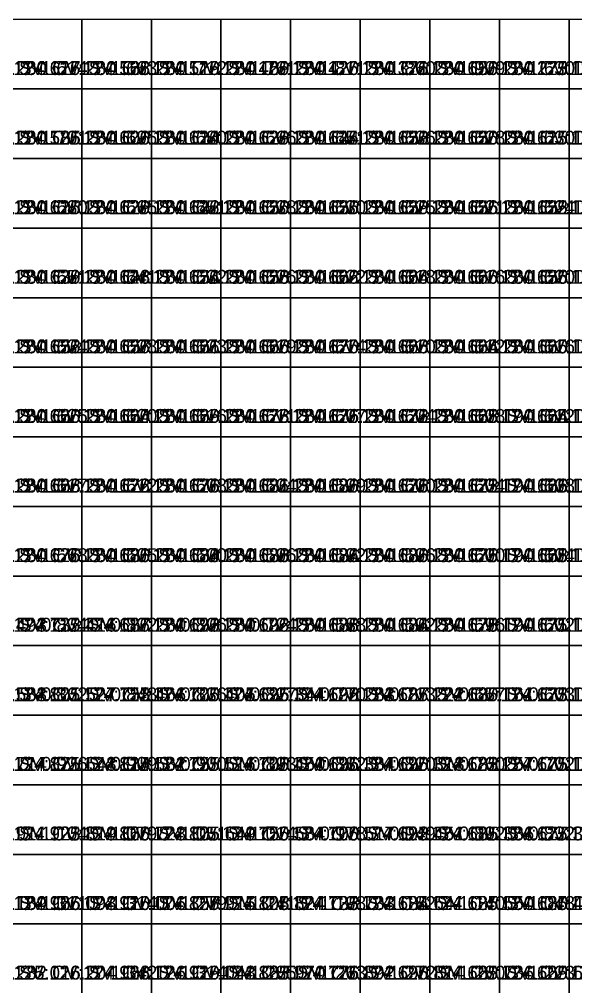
# Model space of a CAD drawing. Header units: metres. Extents: x 287857 to 287981, y 62957 to 63018.
# Drawn here: x 287920.03 to 287928.02, y 63003.93 to 63017.83 of the extents above; entities that cross this region are included whole.
import ezdxf

# ---------------------------------------------------------------- set-up
doc = ezdxf.new("R2010")
doc.units = ezdxf.units.M
doc.layers.add('CORR-CUT', color=7, linetype='Continuous', true_color=0x3b82f6)
doc.layers.add('CORR-DIFF-TXT', color=7, linetype='Continuous', true_color=0xffffff)

msp = doc.modelspace()

# ---------------------------------------------------------------- linework, layer by layer
at = {"layer": 'CORR-CUT'}
for points in [[(287919.925, 63016.831, 126.28), (287920.925, 63016.831, 126.28), (287920.925, 63017.831, 126.28), (287919.925, 63017.831, 126.28), (287919.925, 63016.831, 126.28)], [(287920.925, 63016.831, 126.28), (287921.925, 63016.831, 126.28), (287921.925, 63017.831, 126.28), (287920.925, 63017.831, 126.28), (287920.925, 63016.831, 126.28)], [(287921.925, 63016.831, 126.28), (287922.925, 63016.831, 126.28), (287922.925, 63017.831, 126.28), (287921.925, 63017.831, 126.28), (287921.925, 63016.831, 126.28)], [(287922.925, 63016.831, 126.28), (287923.925, 63016.831, 126.28), (287923.925, 63017.831, 126.28), (287922.925, 63017.831, 126.28), (287922.925, 63016.831, 126.28)], [(287923.925, 63016.831, 126.28), (287924.925, 63016.831, 126.28), (287924.925, 63017.831, 126.28), (287923.925, 63017.831, 126.28), (287923.925, 63016.831, 126.28)], [(287924.925, 63016.831, 126.28), (287925.925, 63016.831, 126.28), (287925.925, 63017.831, 126.28), (287924.925, 63017.831, 126.28), (287924.925, 63016.831, 126.28)], [(287925.925, 63016.831, 126.28), (287926.925, 63016.831, 126.28), (287926.925, 63017.831, 126.28), (287925.925, 63017.831, 126.28), (287925.925, 63016.831, 126.28)], [(287926.925, 63016.831, 125.19), (287927.925, 63016.831, 125.19), (287927.925, 63017.831, 125.19), (287926.925, 63017.831, 125.19), (287926.925, 63016.831, 125.19)], [(287927.925, 63016.831, 125.19), (287928.925, 63016.831, 125.19), (287928.925, 63017.831, 125.19), (287927.925, 63017.831, 125.19), (287927.925, 63016.831, 125.19)], [(287919.925, 63015.831, 126.28), (287920.925, 63015.831, 126.28), (287920.925, 63016.831, 126.28), (287919.925, 63016.831, 126.28), (287919.925, 63015.831, 126.28)], [(287920.925, 63015.831, 126.28), (287921.925, 63015.831, 126.28), (287921.925, 63016.831, 126.28), (287920.925, 63016.831, 126.28), (287920.925, 63015.831, 126.28)], [(287921.925, 63015.831, 126.28), (287922.925, 63015.831, 126.28), (287922.925, 63016.831, 126.28), (287921.925, 63016.831, 126.28), (287921.925, 63015.831, 126.28)], [(287922.925, 63015.831, 126.28), (287923.925, 63015.831, 126.28), (287923.925, 63016.831, 126.28), (287922.925, 63016.831, 126.28), (287922.925, 63015.831, 126.28)], [(287923.925, 63015.831, 126.28), (287924.925, 63015.831, 126.28), (287924.925, 63016.831, 126.28), (287923.925, 63016.831, 126.28), (287923.925, 63015.831, 126.28)], [(287924.925, 63015.831, 126.28), (287925.925, 63015.831, 126.28), (287925.925, 63016.831, 126.28), (287924.925, 63016.831, 126.28), (287924.925, 63015.831, 126.28)], [(287925.925, 63015.831, 126.28), (287926.925, 63015.831, 126.28), (287926.925, 63016.831, 126.28), (287925.925, 63016.831, 126.28), (287925.925, 63015.831, 126.28)], [(287926.925, 63015.831, 125.19), (287927.925, 63015.831, 125.19), (287927.925, 63016.831, 125.19), (287926.925, 63016.831, 125.19), (287926.925, 63015.831, 125.19)], [(287927.925, 63015.831, 125.19), (287928.925, 63015.831, 125.19), (287928.925, 63016.831, 125.19), (287927.925, 63016.831, 125.19), (287927.925, 63015.831, 125.19)], [(287919.925, 63014.831, 126.28), (287920.925, 63014.831, 126.28), (287920.925, 63015.831, 126.28), (287919.925, 63015.831, 126.28), (287919.925, 63014.831, 126.28)], [(287920.925, 63014.831, 126.28), (287921.925, 63014.831, 126.28), (287921.925, 63015.831, 126.28), (287920.925, 63015.831, 126.28), (287920.925, 63014.831, 126.28)], [(287921.925, 63014.831, 126.28), (287922.925, 63014.831, 126.28), (287922.925, 63015.831, 126.28), (287921.925, 63015.831, 126.28), (287921.925, 63014.831, 126.28)], [(287922.925, 63014.831, 126.28), (287923.925, 63014.831, 126.28), (287923.925, 63015.831, 126.28), (287922.925, 63015.831, 126.28), (287922.925, 63014.831, 126.28)], [(287923.925, 63014.831, 126.28), (287924.925, 63014.831, 126.28), (287924.925, 63015.831, 126.28), (287923.925, 63015.831, 126.28), (287923.925, 63014.831, 126.28)], [(287924.925, 63014.831, 126.28), (287925.925, 63014.831, 126.28), (287925.925, 63015.831, 126.28), (287924.925, 63015.831, 126.28), (287924.925, 63014.831, 126.28)], [(287925.925, 63014.831, 126.28), (287926.925, 63014.831, 126.28), (287926.925, 63015.831, 126.28), (287925.925, 63015.831, 126.28), (287925.925, 63014.831, 126.28)], [(287926.925, 63014.831, 125.19), (287927.925, 63014.831, 125.19), (287927.925, 63015.831, 125.19), (287926.925, 63015.831, 125.19), (287926.925, 63014.831, 125.19)], [(287927.925, 63014.831, 125.19), (287928.925, 63014.831, 125.19), (287928.925, 63015.831, 125.19), (287927.925, 63015.831, 125.19), (287927.925, 63014.831, 125.19)], [(287919.925, 63013.831, 126.28), (287920.925, 63013.831, 126.28), (287920.925, 63014.831, 126.28), (287919.925, 63014.831, 126.28), (287919.925, 63013.831, 126.28)], [(287920.925, 63013.831, 126.28), (287921.925, 63013.831, 126.28), (287921.925, 63014.831, 126.28), (287920.925, 63014.831, 126.28), (287920.925, 63013.831, 126.28)], [(287921.925, 63013.831, 126.28), (287922.925, 63013.831, 126.28), (287922.925, 63014.831, 126.28), (287921.925, 63014.831, 126.28), (287921.925, 63013.831, 126.28)], [(287922.925, 63013.831, 126.28), (287923.925, 63013.831, 126.28), (287923.925, 63014.831, 126.28), (287922.925, 63014.831, 126.28), (287922.925, 63013.831, 126.28)], [(287923.925, 63013.831, 126.28), (287924.925, 63013.831, 126.28), (287924.925, 63014.831, 126.28), (287923.925, 63014.831, 126.28), (287923.925, 63013.831, 126.28)], [(287924.925, 63013.831, 126.28), (287925.925, 63013.831, 126.28), (287925.925, 63014.831, 126.28), (287924.925, 63014.831, 126.28), (287924.925, 63013.831, 126.28)], [(287925.925, 63013.831, 126.28), (287926.925, 63013.831, 126.28), (287926.925, 63014.831, 126.28), (287925.925, 63014.831, 126.28), (287925.925, 63013.831, 126.28)], [(287926.925, 63013.831, 125.19), (287927.925, 63013.831, 125.19), (287927.925, 63014.831, 125.19), (287926.925, 63014.831, 125.19), (287926.925, 63013.831, 125.19)], [(287927.925, 63013.831, 125.19), (287928.925, 63013.831, 125.19), (287928.925, 63014.831, 125.19), (287927.925, 63014.831, 125.19), (287927.925, 63013.831, 125.19)], [(287919.925, 63012.831, 126.28), (287920.925, 63012.831, 126.28), (287920.925, 63013.831, 126.28), (287919.925, 63013.831, 126.28), (287919.925, 63012.831, 126.28)], [(287920.925, 63012.831, 126.28), (287921.925, 63012.831, 126.28), (287921.925, 63013.831, 126.28), (287920.925, 63013.831, 126.28), (287920.925, 63012.831, 126.28)], [(287921.925, 63012.831, 126.28), (287922.925, 63012.831, 126.28), (287922.925, 63013.831, 126.28), (287921.925, 63013.831, 126.28), (287921.925, 63012.831, 126.28)], [(287922.925, 63012.831, 126.28), (287923.925, 63012.831, 126.28), (287923.925, 63013.831, 126.28), (287922.925, 63013.831, 126.28), (287922.925, 63012.831, 126.28)], [(287923.925, 63012.831, 126.28), (287924.925, 63012.831, 126.28), (287924.925, 63013.831, 126.28), (287923.925, 63013.831, 126.28), (287923.925, 63012.831, 126.28)], [(287924.925, 63012.831, 126.28), (287925.925, 63012.831, 126.28), (287925.925, 63013.831, 126.28), (287924.925, 63013.831, 126.28), (287924.925, 63012.831, 126.28)], [(287925.925, 63012.831, 126.28), (287926.925, 63012.831, 126.28), (287926.925, 63013.831, 126.28), (287925.925, 63013.831, 126.28), (287925.925, 63012.831, 126.28)], [(287926.925, 63012.831, 125.19), (287927.925, 63012.831, 125.19), (287927.925, 63013.831, 125.19), (287926.925, 63013.831, 125.19), (287926.925, 63012.831, 125.19)], [(287927.925, 63012.831, 125.19), (287928.925, 63012.831, 125.19), (287928.925, 63013.831, 125.19), (287927.925, 63013.831, 125.19), (287927.925, 63012.831, 125.19)], [(287919.925, 63011.831, 126.28), (287920.925, 63011.831, 126.28), (287920.925, 63012.831, 126.28), (287919.925, 63012.831, 126.28), (287919.925, 63011.831, 126.28)], [(287920.925, 63011.831, 126.28), (287921.925, 63011.831, 126.28), (287921.925, 63012.831, 126.28), (287920.925, 63012.831, 126.28), (287920.925, 63011.831, 126.28)], [(287921.925, 63011.831, 126.28), (287922.925, 63011.831, 126.28), (287922.925, 63012.831, 126.28), (287921.925, 63012.831, 126.28), (287921.925, 63011.831, 126.28)], [(287922.925, 63011.831, 126.28), (287923.925, 63011.831, 126.28), (287923.925, 63012.831, 126.28), (287922.925, 63012.831, 126.28), (287922.925, 63011.831, 126.28)], [(287923.925, 63011.831, 126.28), (287924.925, 63011.831, 126.28), (287924.925, 63012.831, 126.28), (287923.925, 63012.831, 126.28), (287923.925, 63011.831, 126.28)], [(287924.925, 63011.831, 126.28), (287925.925, 63011.831, 126.28), (287925.925, 63012.831, 126.28), (287924.925, 63012.831, 126.28), (287924.925, 63011.831, 126.28)], [(287925.925, 63011.831, 125.19), (287926.925, 63011.831, 125.19), (287926.925, 63012.831, 125.19), (287925.925, 63012.831, 125.19), (287925.925, 63011.831, 125.19)], [(287926.925, 63011.831, 125.19), (287927.925, 63011.831, 125.19), (287927.925, 63012.831, 125.19), (287926.925, 63012.831, 125.19), (287926.925, 63011.831, 125.19)], [(287927.925, 63011.831, 125.19), (287928.925, 63011.831, 125.19), (287928.925, 63012.831, 125.19), (287927.925, 63012.831, 125.19), (287927.925, 63011.831, 125.19)], [(287919.925, 63010.831, 126.28), (287920.925, 63010.831, 126.28), (287920.925, 63011.831, 126.28), (287919.925, 63011.831, 126.28), (287919.925, 63010.831, 126.28)], [(287920.925, 63010.831, 126.28), (287921.925, 63010.831, 126.28), (287921.925, 63011.831, 126.28), (287920.925, 63011.831, 126.28), (287920.925, 63010.831, 126.28)], [(287921.925, 63010.831, 126.28), (287922.925, 63010.831, 126.28), (287922.925, 63011.831, 126.28), (287921.925, 63011.831, 126.28), (287921.925, 63010.831, 126.28)], [(287922.925, 63010.831, 126.28), (287923.925, 63010.831, 126.28), (287923.925, 63011.831, 126.28), (287922.925, 63011.831, 126.28), (287922.925, 63010.831, 126.28)], [(287923.925, 63010.831, 126.28), (287924.925, 63010.831, 126.28), (287924.925, 63011.831, 126.28), (287923.925, 63011.831, 126.28), (287923.925, 63010.831, 126.28)], [(287924.925, 63010.831, 126.28), (287925.925, 63010.831, 126.28), (287925.925, 63011.831, 126.28), (287924.925, 63011.831, 126.28), (287924.925, 63010.831, 126.28)], [(287925.925, 63010.831, 125.19), (287926.925, 63010.831, 125.19), (287926.925, 63011.831, 125.19), (287925.925, 63011.831, 125.19), (287925.925, 63010.831, 125.19)], [(287926.925, 63010.831, 125.19), (287927.925, 63010.831, 125.19), (287927.925, 63011.831, 125.19), (287926.925, 63011.831, 125.19), (287926.925, 63010.831, 125.19)], [(287927.925, 63010.831, 125.19), (287928.925, 63010.831, 125.19), (287928.925, 63011.831, 125.19), (287927.925, 63011.831, 125.19), (287927.925, 63010.831, 125.19)], [(287919.925, 63009.831, 126.28), (287920.925, 63009.831, 126.28), (287920.925, 63010.831, 126.28), (287919.925, 63010.831, 126.28), (287919.925, 63009.831, 126.28)], [(287920.925, 63009.831, 126.28), (287921.925, 63009.831, 126.28), (287921.925, 63010.831, 126.28), (287920.925, 63010.831, 126.28), (287920.925, 63009.831, 126.28)], [(287921.925, 63009.831, 126.28), (287922.925, 63009.831, 126.28), (287922.925, 63010.831, 126.28), (287921.925, 63010.831, 126.28), (287921.925, 63009.831, 126.28)], [(287922.925, 63009.831, 126.28), (287923.925, 63009.831, 126.28), (287923.925, 63010.831, 126.28), (287922.925, 63010.831, 126.28), (287922.925, 63009.831, 126.28)], [(287923.925, 63009.831, 126.28), (287924.925, 63009.831, 126.28), (287924.925, 63010.831, 126.28), (287923.925, 63010.831, 126.28), (287923.925, 63009.831, 126.28)], [(287924.925, 63009.831, 126.28), (287925.925, 63009.831, 126.28), (287925.925, 63010.831, 126.28), (287924.925, 63010.831, 126.28), (287924.925, 63009.831, 126.28)], [(287925.925, 63009.831, 125.19), (287926.925, 63009.831, 125.19), (287926.925, 63010.831, 125.19), (287925.925, 63010.831, 125.19), (287925.925, 63009.831, 125.19)], [(287926.925, 63009.831, 125.19), (287927.925, 63009.831, 125.19), (287927.925, 63010.831, 125.19), (287926.925, 63010.831, 125.19), (287926.925, 63009.831, 125.19)], [(287927.925, 63009.831, 125.19), (287928.925, 63009.831, 125.19), (287928.925, 63010.831, 125.19), (287927.925, 63010.831, 125.19), (287927.925, 63009.831, 125.19)], [(287919.925, 63008.831, 125.416), (287920.925, 63008.831, 125.416), (287920.925, 63009.831, 125.416), (287919.925, 63009.831, 125.416), (287919.925, 63008.831, 125.416)], [(287920.925, 63008.831, 126.28), (287921.925, 63008.831, 126.28), (287921.925, 63009.831, 126.28), (287920.925, 63009.831, 126.28), (287920.925, 63008.831, 126.28)], [(287921.925, 63008.831, 126.28), (287922.925, 63008.831, 126.28), (287922.925, 63009.831, 126.28), (287921.925, 63009.831, 126.28), (287921.925, 63008.831, 126.28)], [(287922.925, 63008.831, 126.28), (287923.925, 63008.831, 126.28), (287923.925, 63009.831, 126.28), (287922.925, 63009.831, 126.28), (287922.925, 63008.831, 126.28)], [(287923.925, 63008.831, 126.28), (287924.925, 63008.831, 126.28), (287924.925, 63009.831, 126.28), (287923.925, 63009.831, 126.28), (287923.925, 63008.831, 126.28)], [(287924.925, 63008.831, 126.28), (287925.925, 63008.831, 126.28), (287925.925, 63009.831, 126.28), (287924.925, 63009.831, 126.28), (287924.925, 63008.831, 126.28)], [(287925.925, 63008.831, 125.19), (287926.925, 63008.831, 125.19), (287926.925, 63009.831, 125.19), (287925.925, 63009.831, 125.19), (287925.925, 63008.831, 125.19)], [(287926.925, 63008.831, 125.19), (287927.925, 63008.831, 125.19), (287927.925, 63009.831, 125.19), (287926.925, 63009.831, 125.19), (287926.925, 63008.831, 125.19)], [(287927.925, 63008.831, 125.19), (287928.925, 63008.831, 125.19), (287928.925, 63009.831, 125.19), (287927.925, 63009.831, 125.19), (287927.925, 63008.831, 125.19)], [(287919.925, 63007.831, 125.527), (287920.925, 63007.831, 125.527), (287920.925, 63008.831, 125.527), (287919.925, 63008.831, 125.527), (287919.925, 63007.831, 125.527)], [(287920.925, 63007.831, 125.466), (287921.925, 63007.831, 125.466), (287921.925, 63008.831, 125.466), (287920.925, 63008.831, 125.466), (287920.925, 63007.831, 125.466)], [(287921.925, 63007.831, 125.405), (287922.925, 63007.831, 125.405), (287922.925, 63008.831, 125.405), (287921.925, 63008.831, 125.405), (287921.925, 63007.831, 125.405)], [(287922.925, 63007.831, 125.344), (287923.925, 63007.831, 125.344), (287923.925, 63008.831, 125.344), (287922.925, 63008.831, 125.344), (287922.925, 63007.831, 125.344)], [(287923.925, 63007.831, 125.283), (287924.925, 63007.831, 125.283), (287924.925, 63008.831, 125.283), (287923.925, 63008.831, 125.283), (287923.925, 63007.831, 125.283)], [(287924.925, 63007.831, 125.222), (287925.925, 63007.831, 125.222), (287925.925, 63008.831, 125.222), (287924.925, 63008.831, 125.222), (287924.925, 63007.831, 125.222)], [(287925.925, 63007.831, 125.161), (287926.925, 63007.831, 125.161), (287926.925, 63008.831, 125.161), (287925.925, 63008.831, 125.161), (287925.925, 63007.831, 125.161)], [(287926.925, 63007.831, 125.1), (287927.925, 63007.831, 125.1), (287927.925, 63008.831, 125.1), (287926.925, 63008.831, 125.1), (287926.925, 63007.831, 125.1)], [(287927.925, 63007.831, 125.039), (287928.925, 63007.831, 125.039), (287928.925, 63008.831, 125.039), (287927.925, 63008.831, 125.039), (287927.925, 63007.831, 125.039)], [(287919.925, 63006.831, 125.648), (287920.925, 63006.831, 125.648), (287920.925, 63007.831, 125.648), (287919.925, 63007.831, 125.648), (287919.925, 63006.831, 125.648)], [(287920.925, 63006.831, 125.582), (287921.925, 63006.831, 125.582), (287921.925, 63007.831, 125.582), (287920.925, 63007.831, 125.582), (287920.925, 63006.831, 125.582)], [(287921.925, 63006.831, 125.516), (287922.925, 63006.831, 125.516), (287922.925, 63007.831, 125.516), (287921.925, 63007.831, 125.516), (287921.925, 63006.831, 125.516)], [(287922.925, 63006.831, 125.45), (287923.925, 63006.831, 125.45), (287923.925, 63007.831, 125.45), (287922.925, 63007.831, 125.45), (287922.925, 63006.831, 125.45)], [(287923.925, 63006.831, 125.384), (287924.925, 63006.831, 125.384), (287924.925, 63007.831, 125.384), (287923.925, 63007.831, 125.384), (287923.925, 63006.831, 125.384)], [(287924.925, 63006.831, 125.318), (287925.925, 63006.831, 125.318), (287925.925, 63007.831, 125.318), (287924.925, 63007.831, 125.318), (287924.925, 63006.831, 125.318)], [(287925.925, 63006.831, 125.257), (287926.925, 63006.831, 125.257), (287926.925, 63007.831, 125.257), (287925.925, 63007.831, 125.257), (287925.925, 63006.831, 125.257)], [(287926.925, 63006.831, 125.196), (287927.925, 63006.831, 125.196), (287927.925, 63007.831, 125.196), (287926.925, 63007.831, 125.196), (287926.925, 63006.831, 125.196)], [(287927.925, 63006.831, 125.135), (287928.925, 63006.831, 125.135), (287928.925, 63007.831, 125.135), (287927.925, 63007.831, 125.135), (287927.925, 63006.831, 125.135)], [(287919.925, 63005.831, 125.819), (287920.925, 63005.831, 125.819), (287920.925, 63006.831, 125.819), (287919.925, 63006.831, 125.819), (287919.925, 63005.831, 125.819)], [(287920.925, 63005.831, 125.728), (287921.925, 63005.831, 125.728), (287921.925, 63006.831, 125.728), (287920.925, 63006.831, 125.728), (287920.925, 63005.831, 125.728)], [(287921.925, 63005.831, 125.649), (287922.925, 63005.831, 125.649), (287922.925, 63006.831, 125.649), (287921.925, 63006.831, 125.649), (287921.925, 63005.831, 125.649)], [(287922.925, 63005.831, 125.584), (287923.925, 63005.831, 125.584), (287923.925, 63006.831, 125.584), (287922.925, 63006.831, 125.584), (287922.925, 63005.831, 125.584)], [(287923.925, 63005.831, 125.517), (287924.925, 63005.831, 125.517), (287924.925, 63006.831, 125.517), (287923.925, 63006.831, 125.517), (287923.925, 63005.831, 125.517)], [(287924.925, 63005.831, 125.451), (287925.925, 63005.831, 125.451), (287925.925, 63006.831, 125.451), (287924.925, 63006.831, 125.451), (287924.925, 63005.831, 125.451)], [(287925.925, 63005.831, 125.386), (287926.925, 63005.831, 125.386), (287926.925, 63006.831, 125.386), (287925.925, 63006.831, 125.386), (287925.925, 63005.831, 125.386)], [(287926.925, 63005.831, 125.32), (287927.925, 63005.831, 125.32), (287927.925, 63006.831, 125.32), (287926.925, 63006.831, 125.32), (287926.925, 63005.831, 125.32)], [(287927.925, 63005.831, 125.254), (287928.925, 63005.831, 125.254), (287928.925, 63006.831, 125.254), (287927.925, 63006.831, 125.254), (287927.925, 63005.831, 125.254)], [(287919.925, 63004.831, 126.098), (287920.925, 63004.831, 126.098), (287920.925, 63005.831, 126.098), (287919.925, 63005.831, 126.098), (287919.925, 63004.831, 126.098)], [(287920.925, 63004.831, 126.006), (287921.925, 63004.831, 126.006), (287921.925, 63005.831, 126.006), (287920.925, 63005.831, 126.006), (287920.925, 63004.831, 126.006)], [(287921.925, 63004.831, 125.915), (287922.925, 63004.831, 125.915), (287922.925, 63005.831, 125.915), (287921.925, 63005.831, 125.915), (287921.925, 63004.831, 125.915)], [(287922.925, 63004.831, 125.824), (287923.925, 63004.831, 125.824), (287923.925, 63005.831, 125.824), (287922.925, 63005.831, 125.824), (287922.925, 63004.831, 125.824)], [(287923.925, 63004.831, 125.733), (287924.925, 63004.831, 125.733), (287924.925, 63005.831, 125.733), (287923.925, 63005.831, 125.733), (287923.925, 63004.831, 125.733)], [(287924.925, 63004.831, 125.641), (287925.925, 63004.831, 125.641), (287925.925, 63005.831, 125.641), (287924.925, 63005.831, 125.641), (287924.925, 63004.831, 125.641)], [(287925.925, 63004.831, 125.55), (287926.925, 63004.831, 125.55), (287926.925, 63005.831, 125.55), (287925.925, 63005.831, 125.55), (287925.925, 63004.831, 125.55)], [(287926.925, 63004.831, 125.459), (287927.925, 63004.831, 125.459), (287927.925, 63005.831, 125.459), (287926.925, 63005.831, 125.459), (287926.925, 63004.831, 125.459)], [(287927.925, 63004.831, 125.387), (287928.925, 63004.831, 125.387), (287928.925, 63005.831, 125.387), (287927.925, 63005.831, 125.387), (287927.925, 63004.831, 125.387)], [(287919.925, 63003.831, 126.204), (287920.925, 63003.831, 126.204), (287920.925, 63004.831, 126.204), (287919.925, 63004.831, 126.204), (287919.925, 63003.831, 126.204)], [(287920.925, 63003.831, 126.126), (287921.925, 63003.831, 126.126), (287921.925, 63004.831, 126.126), (287920.925, 63004.831, 126.126), (287920.925, 63003.831, 126.126)], [(287921.925, 63003.831, 126.048), (287922.925, 63003.831, 126.048), (287922.925, 63004.831, 126.048), (287921.925, 63004.831, 126.048), (287921.925, 63003.831, 126.048)], [(287922.925, 63003.831, 125.97), (287923.925, 63003.831, 125.97), (287923.925, 63004.831, 125.97), (287922.925, 63004.831, 125.97), (287922.925, 63003.831, 125.97)], [(287923.925, 63003.831, 125.892), (287924.925, 63003.831, 125.892), (287924.925, 63004.831, 125.892), (287923.925, 63004.831, 125.892), (287923.925, 63003.831, 125.892)], [(287924.925, 63003.831, 125.814), (287925.925, 63003.831, 125.814), (287925.925, 63004.831, 125.814), (287924.925, 63004.831, 125.814), (287924.925, 63003.831, 125.814)], [(287925.925, 63003.831, 125.736), (287926.925, 63003.831, 125.736), (287926.925, 63004.831, 125.736), (287925.925, 63004.831, 125.736), (287925.925, 63003.831, 125.736)], [(287926.925, 63003.831, 125.658), (287927.925, 63003.831, 125.658), (287927.925, 63004.831, 125.658), (287926.925, 63004.831, 125.658), (287926.925, 63003.831, 125.658)], [(287927.925, 63003.831, 125.58), (287928.925, 63003.831, 125.58), (287928.925, 63004.831, 125.58), (287927.925, 63004.831, 125.58), (287927.925, 63003.831, 125.58)]]:
    msp.add_polyline3d(points, dxfattribs=at)

# ---------------------------------------------------------------- texts
at = {"layer": 'CORR-DIFF-TXT'}
for s, p in [('SV:126.280 CV:124.666 D:-1.614', (287917.025, 63017.031, 126.28)), ('SV:126.280 CV:124.617 D:-1.663', (287918.025, 63017.031, 126.28)), ('SV:126.280 CV:124.568 D:-1.712', (287919.025, 63017.031, 126.28)), ('SV:126.280 CV:124.519 D:-1.761', (287920.025, 63017.031, 126.28)), ('SV:126.280 CV:124.469 D:-1.811', (287921.025, 63017.031, 126.28)), ('SV:126.280 CV:124.420 D:-1.860', (287922.025, 63017.031, 126.28)), ('SV:126.280 CV:124.371 D:-1.909', (287923.025, 63017.031, 126.28)), ('SV:126.280 CV:124.650 D:-1.630', (287924.025, 63017.031, 126.28)), ('SV:126.280 CV:124.273 D:-2.007', (287925.025, 63017.031, 126.28)), ('SV:126.280 CV:124.223 D:-2.057', (287926.025, 63017.031, 126.28)), ('SV:125.190 CV:124.174 D:-1.016', (287927.025, 63017.031, 125.19)), ('SV:126.280 CV:124.579 D:-1.701', (287917.025, 63016.031, 126.28)), ('SV:126.280 CV:124.585 D:-1.695', (287918.025, 63016.031, 126.28)), ('SV:126.280 CV:124.600 D:-1.680', (287919.025, 63016.031, 126.28)), ('SV:126.280 CV:124.614 D:-1.666', (287920.025, 63016.031, 126.28)), ('SV:126.280 CV:124.629 D:-1.651', (287921.025, 63016.031, 126.28)), ('SV:126.280 CV:124.644 D:-1.636', (287922.025, 63016.031, 126.28)), ('SV:126.280 CV:124.652 D:-1.628', (287923.025, 63016.031, 126.28)), ('SV:126.280 CV:124.650 D:-1.630', (287924.025, 63016.031, 126.28)), ('SV:126.280 CV:124.615 D:-1.665', (287925.025, 63016.031, 126.28)), ('SV:126.280 CV:124.544 D:-1.736', (287926.025, 63016.031, 126.28)), ('SV:125.190 CV:124.472 D:-0.718', (287927.025, 63016.031, 125.19)), ('SV:126.280 CV:124.600 D:-1.680', (287917.025, 63015.031, 126.28)), ('SV:126.280 CV:124.615 D:-1.665', (287918.025, 63015.031, 126.28)), ('SV:126.280 CV:124.629 D:-1.651', (287919.025, 63015.031, 126.28)), ('SV:126.280 CV:124.642 D:-1.638', (287920.025, 63015.031, 126.28)), ('SV:126.280 CV:124.650 D:-1.630', (287921.025, 63015.031, 126.28)), ('SV:126.280 CV:124.655 D:-1.625', (287922.025, 63015.031, 126.28)), ('SV:126.280 CV:124.659 D:-1.621', (287923.025, 63015.031, 126.28)), ('SV:126.280 CV:124.656 D:-1.624', (287924.025, 63015.031, 126.28)), ('SV:126.280 CV:124.652 D:-1.628', (287925.025, 63015.031, 126.28)), ('SV:126.280 CV:124.650 D:-1.630', (287926.025, 63015.031, 126.28)), ('SV:125.190 CV:124.545 D:-0.645', (287927.025, 63015.031, 125.19)), ('SV:126.280 CV:124.629 D:-1.651', (287917.025, 63014.031, 126.28)), ('SV:126.280 CV:124.639 D:-1.641', (287918.025, 63014.031, 126.28)), ('SV:126.280 CV:124.648 D:-1.632', (287919.025, 63014.031, 126.28)), ('SV:126.280 CV:124.654 D:-1.626', (287920.025, 63014.031, 126.28)), ('SV:126.280 CV:124.658 D:-1.622', (287921.025, 63014.031, 126.28)), ('SV:126.280 CV:124.662 D:-1.618', (287922.025, 63014.031, 126.28)), ('SV:126.280 CV:124.664 D:-1.616', (287923.025, 63014.031, 126.28)), ('SV:126.280 CV:124.660 D:-1.620', (287924.025, 63014.031, 126.28)), ('SV:126.280 CV:124.656 D:-1.624', (287925.025, 63014.031, 126.28)), ('SV:126.280 CV:124.650 D:-1.630', (287926.025, 63014.031, 126.28)), ('SV:125.190 CV:124.637 D:-0.553', (287927.025, 63014.031, 125.19)), ('SV:126.280 CV:124.646 D:-1.634', (287917.025, 63013.031, 126.28)), ('SV:126.280 CV:124.652 D:-1.628', (287918.025, 63013.031, 126.28)), ('SV:126.280 CV:124.657 D:-1.623', (287919.025, 63013.031, 126.28)), ('SV:126.280 CV:124.661 D:-1.619', (287920.025, 63013.031, 126.28)), ('SV:126.280 CV:124.666 D:-1.614', (287921.025, 63013.031, 126.28)), ('SV:126.280 CV:124.670 D:-1.610', (287922.025, 63013.031, 126.28)), ('SV:126.280 CV:124.668 D:-1.612', (287923.025, 63013.031, 126.28)), ('SV:126.280 CV:124.664 D:-1.616', (287924.025, 63013.031, 126.28)), ('SV:126.280 CV:124.660 D:-1.620', (287925.025, 63013.031, 126.28)), ('SV:126.280 CV:124.654 D:-1.626', (287926.025, 63013.031, 126.28)), ('SV:125.190 CV:124.639 D:-0.551', (287927.025, 63013.031, 125.19)), ('SV:126.280 CV:124.655 D:-1.625', (287917.025, 63012.031, 126.28)), ('SV:126.280 CV:124.660 D:-1.620', (287918.025, 63012.031, 126.28)), ('SV:126.280 CV:124.664 D:-1.616', (287919.025, 63012.031, 126.28)), ('SV:126.280 CV:124.669 D:-1.611', (287920.025, 63012.031, 126.28)), ('SV:126.280 CV:124.673 D:-1.607', (287921.025, 63012.031, 126.28)), ('SV:126.280 CV:124.676 D:-1.604', (287922.025, 63012.031, 126.28)), ('SV:126.280 CV:124.672 D:-1.608', (287923.025, 63012.031, 126.28)), ('SV:126.280 CV:124.668 D:-1.612', (287924.025, 63012.031, 126.28)), ('SV:126.280 CV:124.664 D:-1.616', (287925.025, 63012.031, 126.28)), ('SV:125.190 CV:124.657 D:-0.533', (287926.025, 63012.031, 125.19)), ('SV:125.190 CV:124.641 D:-0.549', (287927.025, 63012.031, 125.19)), ('SV:126.280 CV:124.663 D:-1.617', (287917.025, 63011.031, 126.28)), ('SV:126.280 CV:124.668 D:-1.612', (287918.025, 63011.031, 126.28)), ('SV:126.280 CV:124.672 D:-1.608', (287919.025, 63011.031, 126.28)), ('SV:126.280 CV:124.676 D:-1.604', (287920.025, 63011.031, 126.28)), ('SV:126.280 CV:124.681 D:-1.599', (287921.025, 63011.031, 126.28)), ('SV:126.280 CV:124.680 D:-1.600', (287922.025, 63011.031, 126.28)), ('SV:126.280 CV:124.676 D:-1.604', (287923.025, 63011.031, 126.28)), ('SV:126.280 CV:124.672 D:-1.608', (287924.025, 63011.031, 126.28)), ('SV:126.280 CV:124.666 D:-1.614', (287925.025, 63011.031, 126.28)), ('SV:125.190 CV:124.659 D:-0.531', (287926.025, 63011.031, 125.19)), ('SV:125.190 CV:124.642 D:-0.548', (287927.025, 63011.031, 125.19)), ('SV:126.280 CV:124.712 D:-1.568', (287917.025, 63010.031, 126.28)), ('SV:126.280 CV:124.675 D:-1.605', (287918.025, 63010.031, 126.28)), ('SV:126.280 CV:124.680 D:-1.600', (287919.025, 63010.031, 126.28)), ('SV:126.280 CV:124.684 D:-1.596', (287920.025, 63010.031, 126.28)), ('SV:126.280 CV:124.688 D:-1.592', (287921.025, 63010.031, 126.28)), ('SV:126.280 CV:124.684 D:-1.596', (287922.025, 63010.031, 126.28)), ('SV:126.280 CV:124.680 D:-1.600', (287923.025, 63010.031, 126.28)), ('SV:126.280 CV:124.676 D:-1.604', (287924.025, 63010.031, 126.28)), ('SV:126.280 CV:124.668 D:-1.612', (287925.025, 63010.031, 126.28)), ('SV:125.190 CV:124.661 D:-0.529', (287926.025, 63010.031, 125.19)), ('SV:125.190 CV:124.644 D:-0.546', (287927.025, 63010.031, 125.19)), ('SV:125.615 CV:124.781 D:-0.834', (287917.025, 63009.031, 125.615)), ('SV:125.554 CV:124.732 D:-0.822', (287918.025, 63009.031, 125.554)), ('SV:125.493 CV:124.687 D:-0.806', (287919.025, 63009.031, 125.493)), ('SV:125.416 CV:124.692 D:-0.724', (287920.025, 63009.031, 125.416)), ('SV:126.280 CV:124.692 D:-1.588', (287921.025, 63009.031, 126.28)), ('SV:126.280 CV:124.688 D:-1.592', (287922.025, 63009.031, 126.28)), ('SV:126.280 CV:124.684 D:-1.596', (287923.025, 63009.031, 126.28)), ('SV:126.280 CV:124.678 D:-1.602', (287924.025, 63009.031, 126.28)), ('SV:126.280 CV:124.671 D:-1.609', (287925.025, 63009.031, 126.28)), ('SV:125.190 CV:124.663 D:-0.527', (287926.025, 63009.031, 125.19)), ('SV:125.190 CV:124.646 D:-0.544', (287927.025, 63009.031, 125.19)), ('SV:125.713 CV:124.851 D:-0.862', (287917.025, 63008.031, 125.713)), ('SV:125.649 CV:124.801 D:-0.848', (287918.025, 63008.031, 125.649)), ('SV:125.588 CV:124.752 D:-0.836', (287919.025, 63008.031, 125.588)), ('SV:125.527 CV:124.700 D:-0.827', (287920.025, 63008.031, 125.527)), ('SV:125.466 CV:124.696 D:-0.770', (287921.025, 63008.031, 125.466)), ('SV:125.405 CV:124.692 D:-0.713', (287922.025, 63008.031, 125.405)), ('SV:125.344 CV:124.687 D:-0.657', (287923.025, 63008.031, 125.344)), ('SV:125.283 CV:124.680 D:-0.603', (287924.025, 63008.031, 125.283)), ('SV:125.222 CV:124.673 D:-0.549', (287925.025, 63008.031, 125.222)), ('SV:125.161 CV:124.665 D:-0.496', (287926.025, 63008.031, 125.161)), ('SV:125.100 CV:124.648 D:-0.452', (287927.025, 63008.031, 125.1)), ('SV:125.846 CV:124.920 D:-0.926', (287917.025, 63007.031, 125.846)), ('SV:125.780 CV:124.871 D:-0.909', (287918.025, 63007.031, 125.78)), ('SV:125.714 CV:124.814 D:-0.900', (287919.025, 63007.031, 125.714)), ('SV:125.648 CV:124.755 D:-0.893', (287920.025, 63007.031, 125.648)), ('SV:125.582 CV:124.700 D:-0.882', (287921.025, 63007.031, 125.582)), ('SV:125.516 CV:124.696 D:-0.820', (287922.025, 63007.031, 125.516)), ('SV:125.450 CV:124.690 D:-0.760', (287923.025, 63007.031, 125.45)), ('SV:125.384 CV:124.682 D:-0.702', (287924.025, 63007.031, 125.384)), ('SV:125.318 CV:124.675 D:-0.643', (287925.025, 63007.031, 125.318)), ('SV:125.257 CV:124.667 D:-0.590', (287926.025, 63007.031, 125.257)), ('SV:125.196 CV:124.650 D:-0.546', (287927.025, 63007.031, 125.196)), ('SV:126.093 CV:124.989 D:-1.104', (287917.025, 63006.031, 126.093)), ('SV:126.002 CV:124.923 D:-1.079', (287918.025, 63006.031, 126.002)), ('SV:125.911 CV:124.860 D:-1.051', (287919.025, 63006.031, 125.911)), ('SV:125.819 CV:124.805 D:-1.014', (287920.025, 63006.031, 125.819)), ('SV:125.728 CV:124.750 D:-0.978', (287921.025, 63006.031, 125.728)), ('SV:125.649 CV:124.700 D:-0.949', (287922.025, 63006.031, 125.649)), ('SV:125.584 CV:124.692 D:-0.892', (287923.025, 63006.031, 125.584)), ('SV:125.517 CV:124.685 D:-0.832', (287924.025, 63006.031, 125.517)), ('SV:125.451 CV:124.677 D:-0.774', (287925.025, 63006.031, 125.451)), ('SV:125.386 CV:124.669 D:-0.717', (287926.025, 63006.031, 125.386)), ('SV:125.320 CV:124.652 D:-0.668', (287927.025, 63006.031, 125.32)), ('SV:126.343 CV:125.032 D:-1.311', (287917.025, 63005.031, 126.343)), ('SV:126.280 CV:124.966 D:-1.314', (287918.025, 63005.031, 126.28)), ('SV:126.189 CV:124.910 D:-1.279', (287919.025, 63005.031, 126.189)), ('SV:126.098 CV:124.857 D:-1.241', (287920.025, 63005.031, 126.098)), ('SV:126.006 CV:124.808 D:-1.198', (287921.025, 63005.031, 126.006)), ('SV:125.915 CV:124.733 D:-1.182', (287922.025, 63005.031, 125.915)), ('SV:125.824 CV:124.684 D:-1.140', (287923.025, 63005.031, 125.824)), ('SV:125.733 CV:124.685 D:-1.048', (287924.025, 63005.031, 125.733)), ('SV:125.641 CV:124.680 D:-0.961', (287925.025, 63005.031, 125.641)), ('SV:125.550 CV:124.675 D:-0.875', (287926.025, 63005.031, 125.55)), ('SV:125.459 CV:124.655 D:-0.804', (287927.025, 63005.031, 125.459)), ('SV:126.358 CV:125.016 D:-1.342', (287918.025, 63004.031, 126.358)), ('SV:126.282 CV:124.968 D:-1.314', (287919.025, 63004.031, 126.282)), ('SV:126.204 CV:124.919 D:-1.285', (287920.025, 63004.031, 126.204)), ('SV:126.126 CV:124.863 D:-1.263', (287921.025, 63004.031, 126.126)), ('SV:126.048 CV:124.776 D:-1.272', (287922.025, 63004.031, 126.048)), ('SV:125.970 CV:124.690 D:-1.280', (287923.025, 63004.031, 125.97)), ('SV:125.892 CV:124.669 D:-1.223', (287924.025, 63004.031, 125.892)), ('SV:125.814 CV:124.669 D:-1.145', (287925.025, 63004.031, 125.814)), ('SV:125.736 CV:124.675 D:-1.061', (287926.025, 63004.031, 125.736)), ('SV:125.658 CV:124.658 D:-1.000', (287927.025, 63004.031, 125.658))]:
    msp.add_text(s, height=0.2, dxfattribs=at).set_placement(p)

doc.saveas('drawing.dxf')
